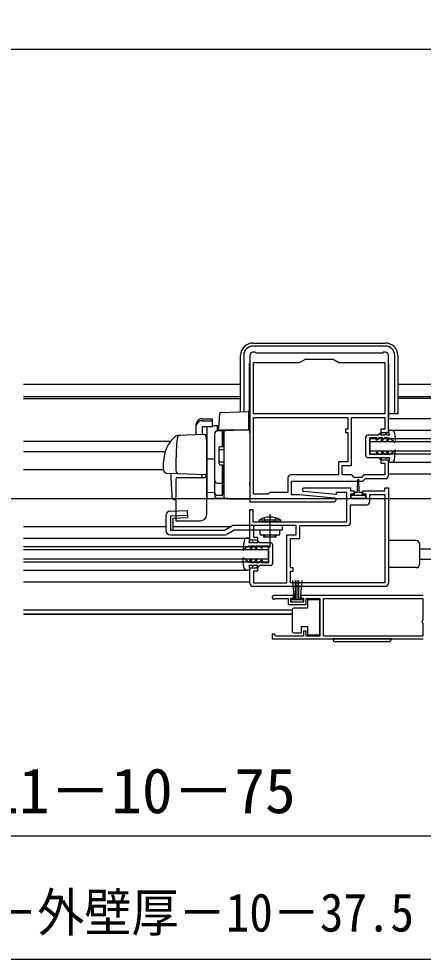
# Model space of a CAD drawing. Units: millimetres, scale not verified. Extents: x -875 to 875, y -1304 to 1297.
# Drawn here: x -497.5 to -366.2, y -851.2 to -546 of the extents above; entities that cross this region are included whole.
import ezdxf
from ezdxf.enums import TextEntityAlignment as Align

# ---------------------------------------------------------------- set-up
doc = ezdxf.new("R2010")
doc.units = ezdxf.units.MM
doc.header["$LTSCALE"] = 8
for name, color, linetype in [('0-3_YKK_11', 7, 'Continuous'), ('0-4_YKK_12', 2, 'Continuous'), ('0-5_YKK_13', 4, 'Continuous'), ('0-7_YKK_D', 6, 'Continuous')]:
    doc.layers.add(name, color=color, linetype=linetype)
doc.styles.add('ＭＳ ゴシック', font='')
doc.styles.get('ＭＳ ゴシック').set_extended_font_data('MS Gothic')

msp = doc.modelspace()

# ---------------------------------------------------------------- linework, layer by layer
at = {"layer": '0-3_YKK_11'}
for p, q in [((-395.048, -701.501), (-406.46, -700.503)), ((-378.5, -730.199), (-421.5, -730.199)), ((-415.25, -747.199), (-366.25, -747.199))]:
    msp.add_line(p, q, dxfattribs=at)
for points in [[(-422.5, -655.199), (-422.5, -702.699), (-395.1, -702.699)], [(-378.5, -654.199), (-379.2, -654.199), (-379.5, -654.499), (-420.5, -654.499), (-420.8, -654.199), (-421.5, -654.199)], [(-377.5, -694.199), (-377.5, -689.199), (-380, -689.199), (-380, -690.199), (-378.7, -690.199), (-378.7, -693.999), (-385.497, -693.999), (-386.297, -694.799), (-388.6, -694.799), (-389.4, -693.999), (-392.5, -693.999), (-392.5, -690.999), (-389.5, -690.999), (-389.5, -675.399), (-378.7, -675.399), (-378.7, -679.199), (-380, -679.199), (-380, -680.199), (-377.5, -680.199), (-377.5, -655.199)], [(-421.3, -675.399), (-390.7, -675.399), (-390.7, -679.199), (-391.5, -679.199), (-391.5, -680.199), (-390.7, -680.199), (-390.7, -689.799), (-393.7, -689.799), (-393.7, -693.999), (-409.2, -693.999)], [(-410.2, -694.999), (-410.2, -699.699), (-416, -699.699), (-416.3, -699.999), (-416.5, -700.199), (-421.3, -700.199), (-421.3, -675.399)], [(-406.547, -700.499), (-409, -700.499), (-409, -695.999), (-385.8, -695.999), (-385, -695.199), (-378.5, -695.199)], [(-404.9, -698.199), (-389.8, -698.199), (-389.8, -699.199), (-388.8, -699.199), (-388.8, -700.199), (-389.8, -700.199), (-389.8, -701.699), (-384.8, -701.699), (-384.8, -700.199), (-385.8, -700.199), (-385.8, -699.199), (-378.7, -699.199), (-378.7, -698.199), (-377.5, -698.199), (-377.5, -729.199)], [(-422.5, -729.199), (-422.5, -724.199), (-420, -724.199), (-420, -725.199), (-421.3, -725.199), (-421.3, -728.999), (-410.5, -728.999), (-410.5, -713.399), (-407.5, -713.399), (-407.5, -710.399), (-421.3, -710.399), (-421.3, -714.199), (-420, -714.199), (-420, -715.199), (-422.5, -715.199), (-422.5, -705.199), (-421.5, -705.199), (-421.5, -709.199), (-391, -709.199), (-391, -699.699), (-394.5, -699.699), (-394.5, -700.311), (-404.952, -699.397)], [(-383.6, -702.699), (-383.6, -700.399), (-378.7, -700.399), (-378.7, -728.999)], [(-389.8, -709.399), (-389.8, -703.699), (-384.6, -703.699)], [(-378.7, -728.999), (-409.3, -728.999), (-409.3, -725.199), (-408.5, -725.199), (-408.5, -724.199), (-409.3, -724.199), (-409.3, -714.599), (-406.3, -714.599), (-406.3, -710.399), (-390.8, -710.399)], [(-414.345, -734.169), (-414.152, -734.099), (-410.05, -734.099), (-410.05, -736.099), (-404.25, -736.099), (-404.25, -734.099), (-399.753, -734.099), (-399.753, -746.299), (-404.25, -746.299), (-404.25, -744.699), (-405.05, -744.699), (-405.05, -746.299), (-413.95, -746.299), (-414.25, -745.999), (-414.55, -745.699), (-415.25, -745.699), (-415.25, -747.199)], [(-366.25, -733.199), (-405.95, -733.199), (-405.95, -733.999), (-405.05, -733.999), (-405.05, -735.299), (-409.25, -735.299), (-409.25, -733.999), (-408.35, -733.999), (-408.35, -733.199), (-414.7, -733.199)]]:
    msp.add_lwpolyline(points, dxfattribs=at)
for points in [[(-378.7, -674.199), (-421.3, -674.199), (-421.3, -657.499), (-406.405, -657.499), (-404.5, -656.399), (-395.5, -656.399), (-393.595, -657.499), (-378.7, -657.499)], [(-398.553, -734.099), (-366.35, -734.099), (-366.35, -741.099), (-366.55, -741.299), (-366.55, -741.899), (-366.35, -742.099), (-366.35, -746.299), (-398.553, -746.299)]]:
    msp.add_lwpolyline(points, close=True, dxfattribs=at)
for centre, radius, start, end in [((-421.5, -655.199), 1, 90.00001, 179.99999), ((-378.5, -655.199), 1, 0.00004, 90.00002), ((-409.2, -694.999), 1, 90.00001, 179.99999), ((-378.5, -694.199), 1, 270.00001, 359.99999), ((-404.9, -698.799), 0.6, 90, 265.00004), ((-406.547, -701.499), 1, 84.99956, 89.99982), ((-395.1, -702.099), 0.6, 270.00003, 84.99973), ((-384.6, -702.699), 1, 270.00001, 359.99999), ((-390.8, -709.399), 1, 270.00001, 359.99999), ((-421.5, -729.199), 1, 180.00001, 269.99999), ((-378.5, -729.199), 1, 270.00047, 0.00045), ((-414.7, -733.749), 0.55, 90.00003, 310.11942)]:
    msp.add_arc(centre, radius, start, end, dxfattribs=at)
at = {"layer": '0-4_YKK_12'}
for p, q in [((-425.5, -664.7), (-496, -664.7)), ((-233.5, -664.7), (-374.5, -664.7)), ((-425.5, -668.7), (-496, -668.7)), ((-496, -669.2), (-425.5, -669.2)), ((-233.5, -668.7), (-374.5, -668.7)), ((-233.5, -669.2), (-374.5, -669.2)), ((-377.5, -675.699), (-233.5, -675.699)), ((-376.575, -679.499), (-233.5, -679.499)), ((-496, -683), (-448.147, -683)), ((-383.5, -687.199), (-383.5, -682.199)), ((-383.5, -682.199), (-233.5, -682.199)), ((-383.5, -683.199), (-233.5, -683.199)), ((-496, -686.4), (-449.962, -686.4)), ((-383.5, -686.199), (-233.5, -686.199)), ((-383.5, -687.199), (-233.5, -687.199)), ((-496, -692.204), (-450.5, -692.204)), ((-376.575, -689.899), (-233.5, -689.899)), ((-377.5, -693.699), (-233.5, -693.699)), ((-721, -701.7), (-233.5, -701.7)), ((-496, -710.699), (-449.8, -710.699)), ((-447.465, -710.699), (-428.498, -710.699)), ((-496, -714.499), (-422.5, -714.499)), ((-496, -717.199), (-416.5, -717.199)), ((-416.5, -722.199), (-416.5, -717.199)), ((-496, -718.199), (-416.5, -718.199)), ((-367.5, -718), (-233.5, -718)), ((-496, -721.199), (-416.5, -721.199)), ((-496, -722.199), (-416.5, -722.199)), ((-367.5, -721.4), (-233.5, -721.4)), ((-496, -724.899), (-423.425, -724.899)), ((-496, -728.699), (-422.5, -728.699)), ((-496, -737.8), (-408.753, -737.8)), ((-408.753, -739.2), (-496, -739.2)), ((-496, -739.2), (-408.753, -739.2))]:
    msp.add_line(p, q, dxfattribs=at)
msp.add_lwpolyline([(-572.715, -383.482), (-572.715, -48.283), (-91.165, -48.283), (-91.165, -555.889), (-572.715, -555.889), (-572.715, -388.482)], dxfattribs=at)
at = {"layer": '0-5_YKK_13'}
for p, q in [((-421.5, -651.2), (-378.5, -651.2)), ((-378.5, -652.2), (-421.5, -652.2)), ((-425.5, -673.493), (-425.5, -655.2)), ((-424.5, -655.2), (-424.5, -673.458)), ((-375.5, -674.2), (-375.5, -655.2)), ((-374.5, -655.2), (-374.5, -674.2)), ((-422.6, -679.402), (-422.6, -657.8)), ((-422.6, -657.8), (-422.5, -657.8)), ((-377.5, -657.8), (-377.4, -657.8)), ((-377.4, -675.699), (-377.4, -657.8)), ((-432.343, -674.171), (-432.484, -675.788)), ((-431.862, -673.715), (-423.11, -673.41)), ((-422.8, -675.42), (-422.8, -673.709)), ((-422.6, -674.2), (-422.8, -674.2)), ((-422.6, -673.474), (-422.5, -673.474)), ((-377.5, -673.474), (-377.4, -673.474)), ((-374.5, -674.2), (-377.4, -674.2)), ((-438, -675.785), (-434.6, -675.785)), ((-434.6, -678.391), (-434.6, -676.448)), ((-432.484, -675.788), (-432.524, -676.245)), ((-422.6, -674.651), (-422.5, -674.651)), ((-377.5, -674.651), (-377.4, -674.651)), ((-440, -677.729), (-440, -678.391)), ((-440, -678.391), (-440, -681.021)), ((-438, -678.391), (-438, -680.951)), ((-434.6, -678.391), (-438, -678.391)), ((-436.5, -678.534), (-436.5, -684.278)), ((-434.6, -678.009), (-433.035, -677.982)), ((-433.035, -679.767), (-433.035, -677.982)), ((-430.517, -679.679), (-433.035, -679.767)), ((-431.5, -679.748), (-433, -679.748)), ((-431.5, -679.748), (-431.5, -684.748)), ((-431.5, -680.248), (-431, -680.248)), ((-431, -680.178), (-431, -680.678)), ((-431, -684.748), (-431, -680.248)), ((-431, -680.678), (-431, -696.124)), ((-422.5, -679.399), (-430.517, -679.679)), ((-423.5, -679.434), (-422.5, -679.399)), ((-422.5, -680.398), (-422.5, -679.399)), ((-422.5, -680.398), (-422.5, -696.338)), ((-380.7, -680.999), (-380.2, -680.499)), ((-380.2, -680.499), (-379.834, -680.499)), ((-379.834, -680.499), (-380.123, -680.999)), ((-378.7, -680.999), (-378.4, -680.699)), ((-375.584, -680.367), (-375.201, -683.232)), ((-445.241, -681.204), (-446.089, -681.234)), ((-437.244, -680.925), (-446.073, -681.233)), ((-436.538, -682.644), (-436.732, -681.35)), ((-436.5, -682.899), (-436.538, -682.644)), ((-436.5, -706.899), (-436.5, -682.599)), ((-436.5, -684.599), (-436.5, -682.899)), ((-436.5, -693.381), (-436.5, -682.899)), ((-436.5, -684.599), (-436.5, -682.899)), ((-434, -680.748), (-434, -699.628)), ((-384.907, -687.598), (-384.901, -681.798)), ((-384.101, -680.999), (-380.7, -680.999)), ((-383.607, -687.399), (-383.601, -681.999)), ((-381.162, -681.999), (-383.601, -681.999)), ((-381.566, -682.699), (-381.162, -681.999)), ((-381.104, -682.699), (-381.566, -682.699)), ((-380.7, -681.999), (-381.104, -682.699)), ((-379.362, -681.999), (-380.7, -681.999)), ((-380.123, -680.999), (-378.7, -680.999)), ((-379.881, -682.899), (-379.362, -681.999)), ((-379.42, -682.899), (-379.881, -682.899)), ((-379.42, -682.899), (-378.9, -681.999)), ((-377.662, -681.999), (-378.9, -681.999)), ((-378.2, -680.999), (-377.2, -680.999)), ((-377.662, -681.999), (-378.182, -682.899)), ((-377.72, -682.899), (-378.182, -682.899)), ((-377.2, -681.999), (-377.72, -682.899)), ((-377.2, -681.999), (-375.442, -683.368)), ((-436.5, -684.599), (-436.5, -685.199)), ((-436.5, -684.599), (-436.5, -685.199)), ((-436.5, -684.599), (-436.5, -685.199)), ((-436.5, -685.599), (-436.5, -686.199)), ((-432.5, -690.448), (-432.5, -685.048)), ((-432.5, -685.748), (-431, -685.748)), ((-432.2, -684.748), (-431, -684.748)), ((-431, -684.199), (-431, -684.699)), ((-381.566, -686.699), (-381.162, -687.399)), ((-381.104, -686.699), (-381.566, -686.699)), ((-380.7, -687.399), (-381.104, -686.699)), ((-379.881, -686.499), (-379.362, -687.399)), ((-379.42, -686.499), (-379.881, -686.499)), ((-379.42, -686.499), (-378.9, -687.399)), ((-377.72, -686.499), (-378.182, -686.499)), ((-377.662, -687.399), (-378.182, -686.499)), ((-377.2, -687.399), (-377.72, -686.499)), ((-377.2, -687.399), (-375.442, -686.03)), ((-375.584, -689.031), (-375.201, -686.166)), ((-436.5, -688.083), (-436.5, -688.448)), ((-436.5, -688.448), (-436.5, -699.626)), ((-436.5, -688.599), (-436.5, -689.199)), ((-434, -688.899), (-436.5, -688.855)), ((-436.5, -689.599), (-436.5, -690.199)), ((-432.5, -689.748), (-431, -689.748)), ((-384.107, -688.399), (-380.7, -688.399)), ((-381.162, -687.399), (-383.607, -687.399)), ((-379.362, -687.399), (-380.7, -687.399)), ((-380.7, -688.399), (-380.2, -688.899)), ((-380.2, -688.899), (-379.834, -688.899)), ((-379.834, -688.899), (-380.123, -688.399)), ((-380.123, -688.399), (-378.7, -688.399)), ((-377.662, -687.399), (-378.9, -687.399)), ((-378.7, -688.399), (-378.4, -688.698)), ((-378.2, -688.399), (-377.2, -688.399)), ((-450.5, -692.444), (-450.5, -689.899)), ((-446.5, -689.899), (-446.5, -692.601)), ((-432.2, -690.748), (-431, -690.748)), ((-431.5, -690.748), (-431.5, -700.648)), ((-431, -700.124), (-431, -690.748)), ((-431, -690.899), (-431, -691.399)), ((-449.535, -693.444), (-445.748, -693.576)), ((-446.5, -695.399), (-446.5, -708.899)), ((-437.5, -694.899), (-446.366, -694.899)), ((-445.748, -693.576), (-437.017, -693.881)), ((-438, -694.899), (-438, -693.846)), ((-387.55, -699.599), (-387.45, -695.645)), ((-387.05, -699.599), (-387.15, -695.645)), ((-433, -696.683), (-431.5, -696.683)), ((-431.5, -696.164), (-431, -696.164)), ((-431, -696.124), (-431, -696.606)), ((-431, -696.606), (-431, -701.602)), ((-431, -698.933), (-431, -698.481)), ((-422.5, -697.302), (-422.5, -696.338)), ((-422.5, -697.302), (-422.5, -701.999)), ((-446.5, -702.05), (-446.827, -702.038)), ((-436.5, -699.626), (-434, -699.66)), ((-436.5, -701.398), (-436.5, -701.41)), ((-422.5, -701.999), (-436.5, -701.754)), ((-422.5, -701.899), (-433.035, -701.531)), ((-433, -700.628), (-431.5, -700.628)), ((-431.5, -700.124), (-431, -700.124)), ((-431, -700.246), (-430.998, -700.286)), ((-389.6, -701.399), (-389.6, -700.899)), ((-389.3, -700.599), (-387.3, -700.599)), ((-385.3, -701.699), (-389.3, -701.699)), ((-388.55, -700.599), (-388.55, -699.999)), ((-388.15, -699.599), (-387.55, -699.599)), ((-387.3, -700.599), (-385.3, -700.599)), ((-387.05, -699.599), (-386.45, -699.599)), ((-386.05, -699.999), (-386.05, -700.599)), ((-385, -700.899), (-385, -701.399)), ((-449.8, -707.257), (-449.8, -711.999)), ((-448.343, -705.757), (-442.865, -705.601)), ((-448.3, -707.257), (-442.822, -707.1)), ((-448.3, -707.257), (-448.3, -711.999)), ((-447.465, -707.999), (-442.8, -707.866)), ((-447.465, -707.999), (-447.465, -711.999)), ((-442.865, -705.601), (-442.8, -707.866)), ((-417.959, -707.97), (-417.346, -709.199)), ((-416, -706.773), (-416, -717.48)), ((-414.041, -707.97), (-414.654, -709.199)), ((-446.5, -708.899), (-438.5, -708.899)), ((-428.348, -710.6), (-430.771, -711.999)), ((-412, -710.399), (-427.598, -710.399)), ((-419.6, -709.199), (-419.394, -708.549)), ((-412.4, -709.199), (-419.6, -709.199)), ((-419.394, -708.549), (-412.606, -708.549)), ((-416, -709.106), (-416, -715.139)), ((-412.4, -709.199), (-412.606, -708.549)), ((-412, -710.399), (-412, -711.899)), ((-430.771, -711.999), (-448.3, -711.999)), ((-448.3, -713.499), (-430.771, -713.499)), ((-419.2, -713.399), (-419.2, -711.899)), ((-419.2, -713.399), (-412.8, -713.399)), ((-417.621, -713.399), (-417.621, -714.199)), ((-414.379, -713.399), (-414.379, -714.199)), ((-414, -714.199), (-414, -713.399)), ((-412.8, -713.399), (-412.8, -711.899)), ((-424.396, -715.365), (-424.785, -718.229)), ((-422.784, -717), (-424.544, -718.365)), ((-422.784, -717), (-422.266, -717.902)), ((-421.782, -716.002), (-422.782, -716)), ((-422.322, -717.001), (-421.084, -717.004)), ((-422.322, -717.001), (-421.804, -717.903)), ((-421.282, -716.003), (-421.581, -715.703)), ((-419.859, -716.006), (-421.282, -716.003)), ((-420.566, -717.905), (-421.084, -717.004)), ((-420.104, -717.906), (-420.622, -717.005)), ((-420.622, -717.005), (-419.284, -717.008)), ((-420.147, -715.506), (-419.859, -716.006)), ((-419.781, -715.507), (-420.147, -715.506)), ((-419.282, -716.008), (-419.781, -715.507)), ((-419.284, -717.008), (-418.881, -717.709)), ((-415.881, -716.015), (-419.282, -716.008)), ((-418.419, -717.71), (-418.822, -717.009)), ((-418.822, -717.009), (-416.383, -717.014)), ((-416.388, -722.414), (-416.383, -717.014)), ((-415.088, -722.615), (-415.082, -716.815)), ((-368.5, -715.299), (-377.5, -715.299)), ((-367.5, -716.299), (-367.5, -723.099)), ((-422.266, -717.902), (-421.804, -717.903)), ((-420.566, -717.905), (-420.104, -717.906)), ((-418.881, -717.709), (-418.419, -717.71)), ((-424.414, -724.029), (-424.791, -721.163)), ((-422.795, -722.4), (-424.55, -721.028)), ((-421.797, -723.402), (-422.797, -723.4)), ((-422.795, -722.4), (-422.273, -721.501)), ((-422.333, -722.401), (-421.811, -721.502)), ((-422.333, -722.401), (-421.095, -722.404)), ((-422.273, -721.501), (-421.811, -721.502)), ((-421.297, -723.403), (-421.597, -723.702)), ((-419.874, -723.406), (-421.297, -723.403)), ((-420.573, -721.505), (-421.095, -722.404)), ((-420.112, -721.506), (-420.633, -722.405)), ((-420.633, -722.405), (-419.295, -722.407)), ((-420.573, -721.505), (-420.112, -721.506)), ((-420.164, -723.906), (-419.874, -723.406)), ((-419.297, -723.407), (-419.798, -723.906)), ((-415.89, -723.415), (-419.297, -723.407)), ((-419.295, -722.407), (-418.889, -721.708)), ((-418.889, -721.708), (-418.427, -721.709)), ((-418.427, -721.709), (-418.833, -722.408)), ((-418.833, -722.408), (-416.388, -722.414)), ((-419.798, -723.906), (-420.164, -723.906)), ((-368.5, -724.099), (-377.5, -724.099)), ((-408.686, -728.322), (-408.15, -734.449)), ((-407.65, -734.449), (-407.65, -728.299)), ((-407.15, -734.449), (-407.15, -728.299)), ((-406.65, -734.449), (-406.65, -728.299)), ((-405.614, -728.322), (-406.15, -734.449)), ((-408.753, -737.749), (-408.753, -738.249)), ((-403.753, -737.249), (-408.253, -737.249)), ((-405.753, -745.249), (-405.753, -743.249)), ((-405.753, -743.249), (-403.753, -743.249)), ((-408.253, -745.249), (-405.753, -745.249)), ((-376.6, -747.199), (-395.6, -747.199)), ((-377.6, -748.199), (-394.6, -748.199))]:
    msp.add_line(p, q, dxfattribs=at)
for points in [[(-438, -676.448), (-434.6, -676.448), (-434.6, -675.785)], [(-432.524, -676.245), (-432.8, -679.399), (-432.769, -679.399)], [(-432.769, -679.399), (-422.8, -679.399), (-422.8, -676.056), (-422.8, -675.42)], [(-378.2, -680.999), (-378.2, -680.699), (-378.4, -680.699)], [(-377.2, -680.999), (-377.5, -679.499), (-376.575, -679.499)], [(-434, -680.766), (-434, -699.722), (-434, -700.516)], [(-436.5, -684.278), (-436.5, -685.108), (-436.5, -688.854)], [(-436.5, -687.079), (-436.5, -687.119), (-436.5, -688.083)], [(-378.2, -688.399), (-378.2, -688.698), (-378.4, -688.698)], [(-377.2, -688.399), (-377.5, -689.899), (-376.575, -689.899)], [(-436.5, -699.626), (-436.5, -701.198), (-436.5, -701.398)], [(-412, -711.899), (-427.598, -711.899), (-430.021, -713.298)], [(-414, -714.199), (-418, -714.199), (-418, -713.399)], [(-422.782, -716), (-422.478, -714.501), (-423.403, -714.499)], [(-421.782, -716.003), (-421.781, -715.703), (-421.581, -715.703)], [(-422.797, -723.4), (-422.5, -724.901), (-423.425, -724.899)], [(-421.797, -723.402), (-421.798, -723.702), (-421.597, -723.702)], [(-399.753, -734.549), (-403.753, -734.549), (-403.753, -737.249)], [(-403.753, -743.249), (-403.753, -745.949), (-399.753, -745.949), (-399.753, -734.549)], [(-408.753, -738.249), (-408.753, -744.249), (-408.753, -744.749)]]:
    msp.add_lwpolyline(points, dxfattribs=at)
msp.add_lwpolyline([(-409.05, -734.449), (-405.25, -734.449), (-405.25, -735.299), (-409.05, -735.299)], close=True, dxfattribs=at)
for centre, radius, start, end in [((-421.5, -655.2), 4, 90, 180), ((-421.5, -655.2), 3, 90, 180), ((-378.5, -655.2), 4, 0, 90), ((-378.5, -655.2), 3, 0, 90), ((-431.845, -674.215), 0.5, 91.97301, 175), ((-423.1, -673.709), 0.3, 0, 92), ((-436, -678.534), 0.5, 163.42965, 180), ((-433, -680.748), 1, 90, 180), ((-433, -680.766), 1, 92, 180), ((-430.5, -680.178), 0.5, 92, 180), ((-376.575, -680.499), 1, 7.60389, 90.00087), ((-439.5, -689.799), 11, 130.82814, 180.5186), ((-446.038, -682.233), 1, 92, 130.82814), ((-365.5, -689.911), 81, 174.46939, 179.99144), ((-445.128, -682.201), 1, 92, 174.46939), ((-437.227, -681.425), 0.5, 8.53077, 92), ((-384.101, -681.799), 0.8, 90, 179.94065), ((-375.35, -683.249), 0.15, 232.09538, 6.54312), ((-432.2, -685.048), 0.3, 90, 180), ((-375.35, -686.149), 0.15, 353.45688, 127.90462), ((-384.107, -687.599), 0.8, 179.94065, 270), ((-376.575, -688.899), 1, 269.99913, 352.39611), ((-449.5, -692.444), 1, 180, 268), ((-445.5, -692.601), 1, 180, 268), ((-432.2, -690.448), 0.3, 180, 270), ((-333.2, -691.399), 115, 181.04239, 184.8508), ((-445.5, -695.399), 1, 150, 180), ((-437.5, -693.899), 1, 270, 0), ((-437, -693.381), 0.5, 268, 0), ((-433, -695.683), 1, 180, 270), ((-387.3, -695.649), 0.15, 1.52685, 178.4735), ((-446.792, -701.039), 1, 184.8508, 268), ((-433, -699.628), 1, 180, 270), ((-433, -700.532), 1, 180, 268), ((-389.3, -700.899), 0.3, 90, 180), ((-389.3, -701.399), 0.3, 180, 270), ((-388.15, -699.999), 0.4, 90, 180), ((-386.45, -699.999), 0.4, 0.00219, 90), ((-385.3, -700.899), 0.3, 0, 90), ((-385.3, -701.399), 0.3, 270, 0), ((-448.3, -707.257), 1.5, 91.63658, 180), ((-438.5, -706.899), 2, 270, 0), ((-416, -714.899), 7.2, 61.87782, 118.12218), ((-427.598, -711.899), 1.5, 90, 120), ((-448.3, -711.999), 1.5, 180, 270), ((-430.771, -711.999), 1.5, 270, 300), ((-423.405, -715.499), 1, 89.88043, 172.27742), ((-415.882, -716.815), 0.8, 359.94065, 89.88131), ((-368.5, -716.299), 1, 0.00087, 90), ((-424.636, -718.247), 0.15, 173.33819, 307.78593), ((-424.642, -721.146), 0.15, 51.97669, 186.42443), ((-415.888, -722.615), 0.8, 269.88131, 359.94065), ((-368.5, -723.099), 1, 270, 0.00087), ((-423.423, -723.899), 1, 187.4852, 269.88218), ((-408.253, -737.749), 0.5, 90, 179.99995), ((-408.253, -744.749), 0.5, 180.00001, 270), ((-394.6, -747.199), 1, 180, 270), ((-377.6, -747.199), 1, 270, 0)]:
    msp.add_arc(centre, radius, start, end, dxfattribs=at)
for centre in [(-438, -677.729), (-438, -678.391)]:
    msp.add_ellipse(centre, major_axis=(2, 0), ratio=0.971846, start_param=1.5707963, end_param=3.1415927, dxfattribs=at)
at = {"layer": '0-7_YKK_D'}
for p, q in [((-634, -811.2), (-233.5, -811.2)), ((-671.5, -851.2), (-233.5, -851.2))]:
    msp.add_line(p, q, dxfattribs=at)

# ---------------------------------------------------------------- texts
at = {"layer": '0-7_YKK_D', "style": 'ＭＳ ゴシック'}
msp.add_text('L1－10－75', height=14.66, dxfattribs=at).set_placement((-507.443, -808.2), align=Align.BOTTOM_LEFT)
at = {"layer": '0-7_YKK_D', "style": 'ＭＳ ゴシック', "width": 0.9}
msp.add_text('L1－10＝L－躯体柱／2－外壁厚－10－37.5', height=12.46, dxfattribs=at).set_placement((-659.638, -845.978), align=Align.BOTTOM_LEFT)

doc.saveas('drawing.dxf')
